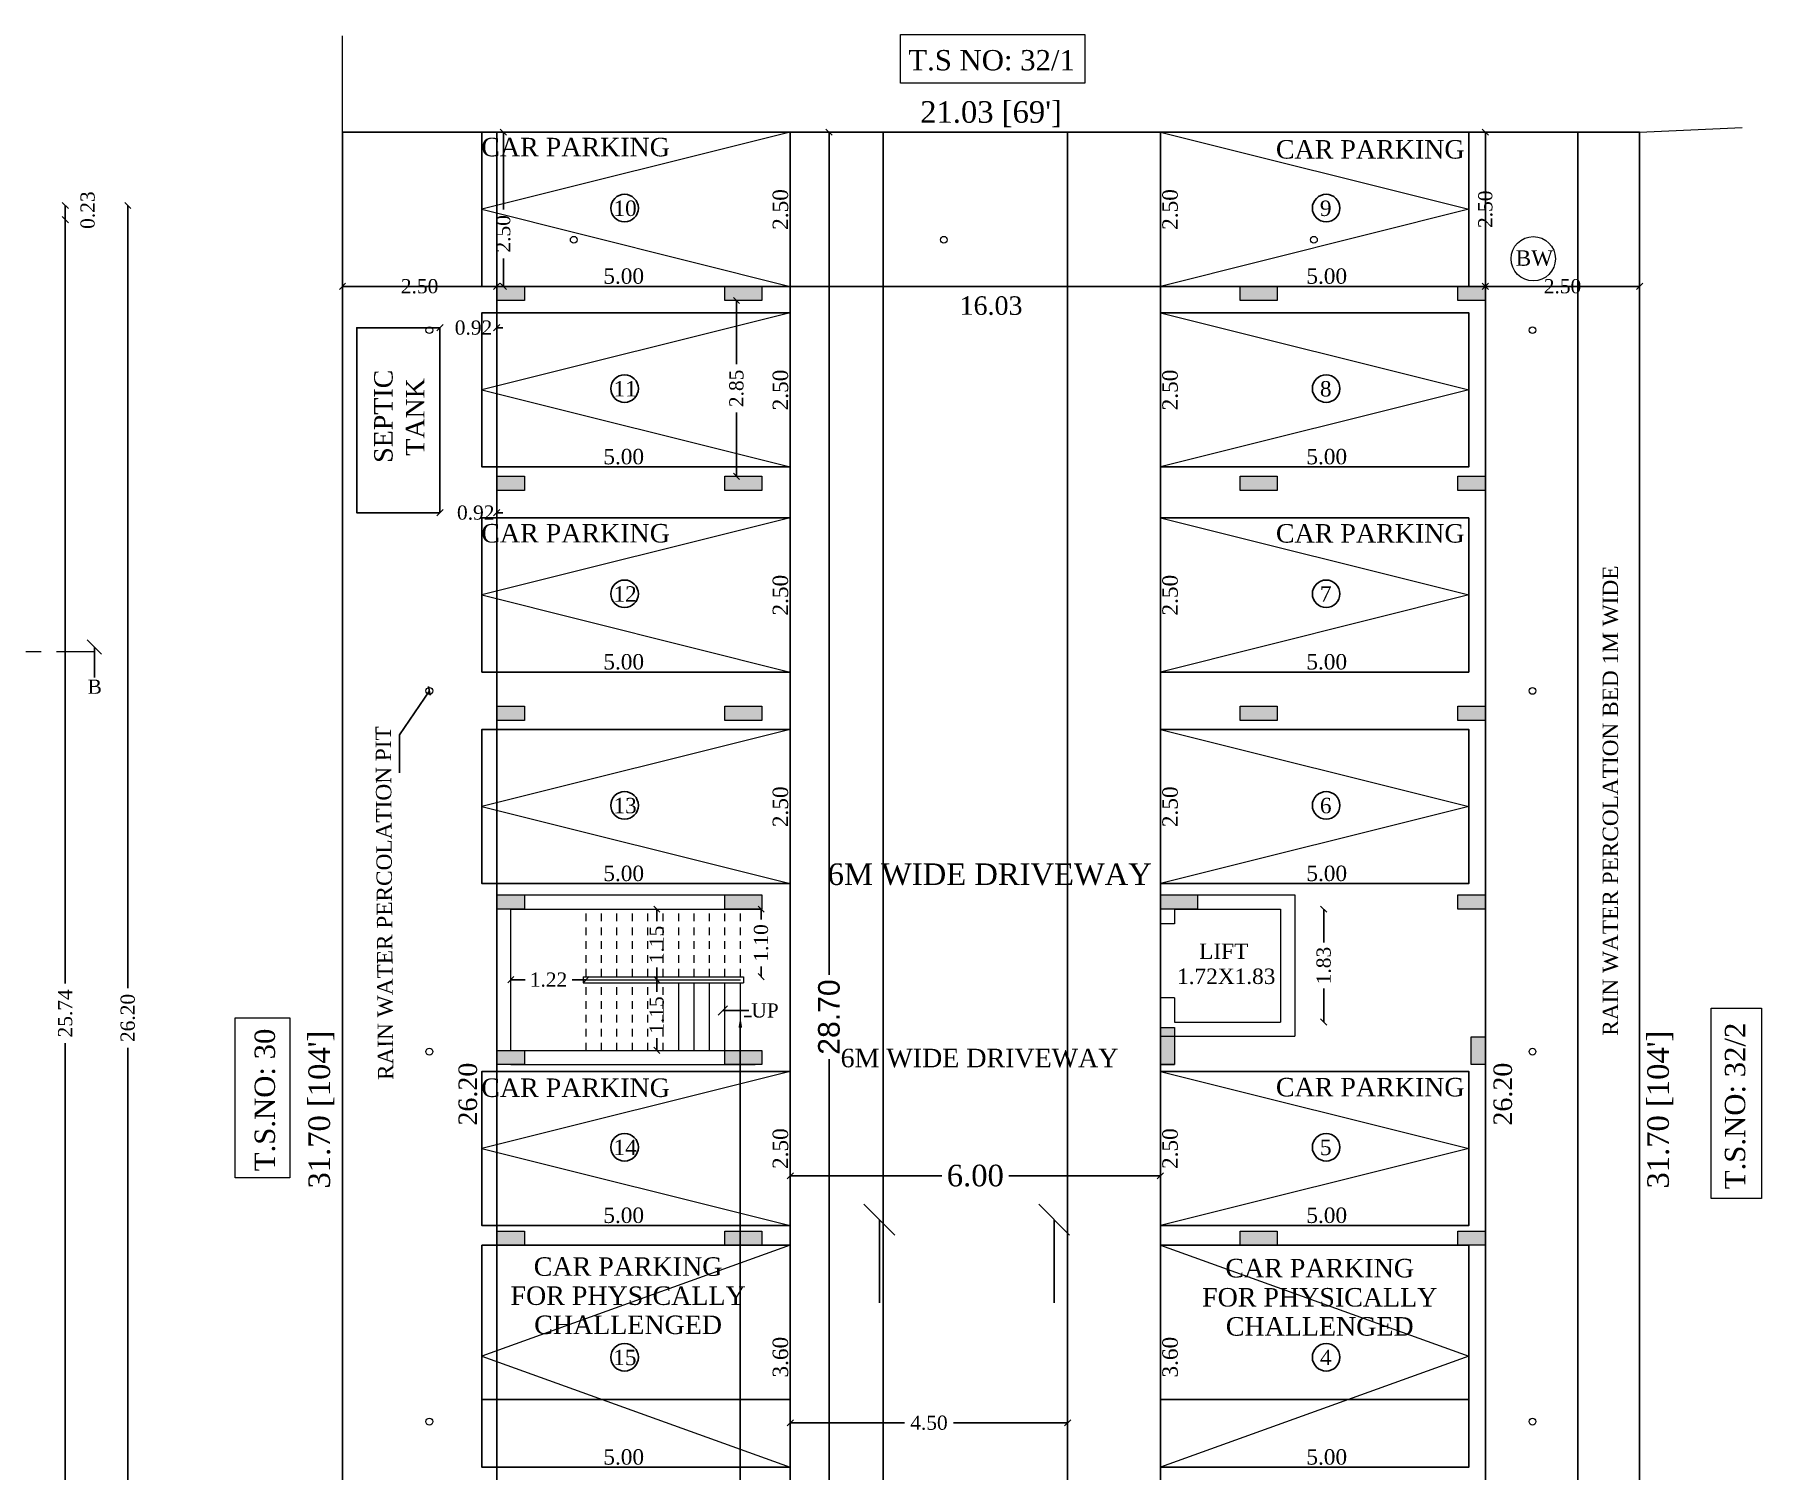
# Model space of a CAD drawing. Header units: metres. Extents: x 6 to 169, y 61 to 125.
# Drawn here: x 67.52 to 95.52, y 80.02 to 103.31 of the extents above; entities that cross this region are included whole.
import ezdxf
from ezdxf.enums import TextEntityAlignment as Align

# ---------------------------------------------------------------- set-up
doc = ezdxf.new("R2010")
doc.units = ezdxf.units.M
doc.header["$MEASUREMENT"] = 0
doc.header["$PDMODE"] = 3
doc.linetypes.add('CENTER', pattern=[2, 1.25, -0.25, 0.25, -0.25])
doc.linetypes.add('HIDDEN', pattern=[0.375, 0.25, -0.125])
doc.layers.get('0').update_dxf_attribs({"lineweight": 5})
doc.layers.get('DEFPOINTS').update_dxf_attribs({"lineweight": 5})
for name, color, linetype in [('BLK_1_COVERED_AREA', 140, 'Continuous'), ('BLK_1_LVL_0_BLDG_FOOT_PRINT', 1, 'Continuous'), ('BLK_1_LVL_0_REAR_SETBACK', 11, 'Continuous'), ('BLK_1_LVL_0_SIDE_SETBACK1', 171, 'Continuous'), ('BLK_1_LVL_0_SIDE_SETBACK2', 102, 'Continuous'), ('DRIVE_WAY', 255, 'Continuous'), ('PER_AISLE_WIDTH', 5, 'Continuous'), ('PLOT_BOUNDARY', 70, 'Continuous'), ('RWH', 130, 'Continuous'), ('SEPTIC_TANK', 146, 'Continuous')]:
    doc.layers.add(name, color=color, linetype=linetype)
for name, color, linetype, plot in [('BLK_1_MAX_HEIGHT_CAL_SET_BACK', 6, 'Continuous', False), ('DA_PARKING', 1, 'Continuous', False), ('PARKING_SLOT', 30, 'Continuous', False)]:
    doc.layers.add(name, color=color, linetype=linetype, plot=plot)
doc.layers.add('DIST_EXIT', color=7, linetype='Continuous', lineweight=0)
doc.styles.add('Isa-', font='times.ttf')
doc.styles.get("Standard").update_dxf_attribs({"font": 'arial.ttf'})
doc.styles.add('STYLE2', font='times.ttf')
doc.dimstyles.new('Copy of ISO-25', dxfattribs={"dimscale": 0, "dimtxt": 0.23, "dimasz": 0.1, "dimexe": 1.25, "dimexo": 0.625, "dimgap": 0.11, "dimtad": 0, "dimzin": 1, "dimdsep": 46, "dimtxsty": 'STYLE2', "dimblk": 'OBLIQUE', "dimcen": 0, "dimse1": 1, "dimse2": 1, "dimclrd": 1, "dimclrt": 3, "dimadec": 0, "dimazin": 2, "dimtfac": 1, "dimtix": 1, "dimtofl": 0, "dimtmove": 0, "dimatfit": 3, "dimldrblk": 'OBLIQUE', "dimfxl": 0, "dimtolj": 1, "dimarcsym": 0})
doc.dimstyles.new('ISO-25', dxfattribs={"dimscale": 0, "dimtxt": 0.23, "dimasz": 0.15, "dimexe": 1.25, "dimexo": 0.625, "dimgap": 0.11, "dimtad": 0, "dimtih": 1, "dimtoh": 1, "dimzin": 1, "dimdsep": 46, "dimtxsty": 'STYLE2', "dimblk": 'OBLIQUE', "dimcen": 0, "dimse1": 1, "dimse2": 1, "dimclrd": 1, "dimclrt": 3, "dimadec": 0, "dimazin": 2, "dimtfac": 1, "dimtix": 1, "dimtofl": 0, "dimtmove": 0, "dimatfit": 3, "dimldrblk": 'OBLIQUE', "dimfxl": 0, "dimtolj": 1, "dimarcsym": 0})
doc.dimstyles.get("Standard").update_dxf_attribs({"dimtxt": 0.18, "dimasz": 0.18, "dimexe": 0.18, "dimexo": 0.0625, "dimgap": 0.09, "dimtad": 0, "dimtih": 1, "dimtoh": 1, "dimdec": 4, "dimzin": 0, "dimdsep": 46, "dimtxsty": 'Standard', "dimcen": 0.09, "dimadec": 0, "dimazin": 0, "dimtfac": 1, "dimtdec": 4, "dimtofl": 0, "dimtmove": 0, "dimatfit": 3, "dimfxl": 0, "dimtolj": 1, "dimtzin": 0, "dimarcsym": 0})
doc.dimstyles.new('STANDARD$0', dxfattribs={"dimtxt": 0.3, "dimasz": 0.3, "dimexe": 3, "dimexo": 1, "dimgap": 1.5, "dimtad": 1, "dimdec": 1, "dimzin": 1, "dimdsep": 46, "dimtxsty": 'Standard', "dimblk": 'OBLIQUE', "dimcen": 0.09375, "dimdle": 1, "dimclrd": 8, "dimclre": 8, "dimclrt": 7, "dimadec": 1, "dimazin": 0, "dimtfac": 1, "dimtdec": 1, "dimtix": 1, "dimtmove": 2, "dimatfit": 3, "dimldrblk": 'ARCHTICK', "dimfxl": 0, "dimfrac": 2, "dimtolj": 1, "dimtzin": 0, "dimarcsym": 0})

# ---------------------------------------------------------------- blocks, each defined once
blk = doc.blocks.new('_Oblique')
at = {"color": 0, "linetype": 'ByBlock', "lineweight": -2}
blk.add_line((-0.5, -0.5), (0.5, 0.5), dxfattribs=at)
blk = doc.blocks.new('*D690')
at = {"color": 1, "lineweight": -2}
for p, q in [((75.243, 87.982), (75.473, 87.982)), ((76.463, 87.982), (76.234, 87.982))]:
    blk.add_line(p, q, dxfattribs=at)
at = {"layer": 'DEFPOINTS', "color": 0}
for p in [(75.243, 87.982), (75.243, 87.982), (76.463, 87.982)]:
    blk.add_point(p, dxfattribs=at)
at = {"color": 1, "lineweight": -2, "xscale": 0.1, "yscale": 0.1, "zscale": 0.1, "rotation": 180}
blk.add_blockref('_Oblique', (75.243, 87.982), dxfattribs=at)
at = {"color": 1, "lineweight": -2, "xscale": 0.1, "yscale": 0.1, "zscale": 0.1}
blk.add_blockref('_Oblique', (76.463, 87.982), dxfattribs=at)
at = {"color": 3, "insert": (75.853, 87.982), "char_height": 0.23, "attachment_point": 5, "style": 'STYLE2'}
blk.add_mtext('\\A1;1.22', dxfattribs=at)
blk = doc.blocks.new('*D691')
at = {"color": 1, "lineweight": -2}
for p, q in [((77.608, 89.127), (77.608, 88.93)), ((77.608, 87.982), (77.608, 88.178))]:
    blk.add_line(p, q, dxfattribs=at)
at = {"layer": 'DEFPOINTS', "color": 0}
for p in [(77.608, 89.127), (77.631, 89.127), (77.631, 87.982)]:
    blk.add_point(p, dxfattribs=at)
at = {"color": 1, "lineweight": -2, "xscale": 0.1, "yscale": 0.1, "zscale": 0.1}
for p, rotation in [((77.608, 89.127), 90), ((77.608, 87.982), 270)]:
    blk.add_blockref('_Oblique', p, dxfattribs=dict(at, rotation=rotation))
at = {"color": 3, "insert": (77.608, 88.554), "char_height": 0.23, "attachment_point": 5, "rotation": 90, "style": 'STYLE2'}
blk.add_mtext('\\A1;1.15', dxfattribs=at)
blk = doc.blocks.new('*D692')
at = {"color": 1, "lineweight": -2}
for p, q in [((77.608, 87.982), (77.608, 87.785)), ((77.608, 86.837), (77.608, 87.033))]:
    blk.add_line(p, q, dxfattribs=at)
at = {"layer": 'DEFPOINTS', "color": 0}
for p in [(77.608, 87.982), (77.009, 86.837), (77.608, 86.837)]:
    blk.add_point(p, dxfattribs=at)
at = {"color": 1, "lineweight": -2, "xscale": 0.1, "yscale": 0.1, "zscale": 0.1}
for p, rotation in [((77.608, 87.982), 90), ((77.608, 86.837), 270)]:
    blk.add_blockref('_Oblique', p, dxfattribs=dict(at, rotation=rotation))
at = {"color": 3, "insert": (77.608, 87.409), "char_height": 0.23, "attachment_point": 5, "rotation": 90, "style": 'STYLE2'}
blk.add_mtext('\\A1;1.15', dxfattribs=at)
blk = doc.blocks.new('*D694')
at = {"color": 1, "lineweight": -2}
for p, q in [((91.043, 99.227), (91.896, 99.227)), ((93.543, 99.227), (92.691, 99.227))]:
    blk.add_line(p, q, dxfattribs=at)
at = {"layer": 'DEFPOINTS', "color": 0}
for p in [(91.043, 99.227), (93.543, 99.259), (93.543, 99.227)]:
    blk.add_point(p, dxfattribs=at)
at = {"color": 1, "lineweight": -2, "xscale": 0.1, "yscale": 0.1, "zscale": 0.1, "rotation": 180}
blk.add_blockref('_Oblique', (91.043, 99.227), dxfattribs=at)
at = {"color": 1, "lineweight": -2, "xscale": 0.1, "yscale": 0.1, "zscale": 0.1}
blk.add_blockref('_Oblique', (93.543, 99.227), dxfattribs=at)
at = {"color": 3, "insert": (92.293, 99.227), "char_height": 0.23, "attachment_point": 5, "style": 'STYLE2'}
blk.add_mtext('\\A1;2.50', dxfattribs=at)
blk = doc.blocks.new('*D695')
at = {"color": 1, "lineweight": -2}
for p, q in [((91.043, 101.727), (91.043, 100.874)), ((91.043, 99.227), (91.043, 100.079))]:
    blk.add_line(p, q, dxfattribs=at)
at = {"layer": 'DEFPOINTS', "color": 0}
for p in [(91.043, 101.727), (91.043, 101.727), (91.043, 99.227)]:
    blk.add_point(p, dxfattribs=at)
at = {"color": 1, "lineweight": -2, "xscale": 0.1, "yscale": 0.1, "zscale": 0.1}
for p, rotation in [((91.043, 101.727), 90), ((91.043, 99.227), 270)]:
    blk.add_blockref('_Oblique', p, dxfattribs=dict(at, rotation=rotation))
at = {"color": 3, "insert": (91.043, 100.477), "char_height": 0.23, "attachment_point": 5, "rotation": 90, "style": 'STYLE2'}
blk.add_mtext('\\A1;2.50', dxfattribs=at)
blk = doc.blocks.new('*D696')
at = {"color": 1, "lineweight": -2}
for p, q in [((75.121, 101.727), (75.121, 100.475)), ((75.121, 99.227), (75.121, 99.681))]:
    blk.add_line(p, q, dxfattribs=at)
at = {"layer": 'DEFPOINTS', "color": 0}
for p in [(75.013, 101.727), (75.121, 101.727), (75.013, 99.227)]:
    blk.add_point(p, dxfattribs=at)
at = {"color": 1, "lineweight": -2, "xscale": 0.1, "yscale": 0.1, "zscale": 0.1}
for p, rotation in [((75.121, 101.727), 90), ((75.121, 99.227), 270)]:
    blk.add_blockref('_Oblique', p, dxfattribs=dict(at, rotation=rotation))
at = {"color": 3, "insert": (75.121, 100.078), "char_height": 0.23, "attachment_point": 5, "rotation": 90, "style": 'STYLE2'}
blk.add_mtext('\\A1;2.50', dxfattribs=at)
blk = doc.blocks.new('*D697')
at = {"color": 1, "lineweight": -2}
for p, q in [((72.513, 99.227), (73.366, 99.227)), ((75.013, 99.227), (74.161, 99.227))]:
    blk.add_line(p, q, dxfattribs=at)
at = {"layer": 'DEFPOINTS', "color": 0}
for p in [(72.513, 99.25), (72.513, 99.227), (75.013, 99.227)]:
    blk.add_point(p, dxfattribs=at)
at = {"color": 1, "lineweight": -2, "xscale": 0.1, "yscale": 0.1, "zscale": 0.1, "rotation": 180}
blk.add_blockref('_Oblique', (72.513, 99.227), dxfattribs=at)
at = {"color": 1, "lineweight": -2, "xscale": 0.1, "yscale": 0.1, "zscale": 0.1}
blk.add_blockref('_Oblique', (75.013, 99.227), dxfattribs=at)
at = {"color": 3, "insert": (73.763, 99.227), "char_height": 0.23, "attachment_point": 5, "style": 'STYLE2'}
blk.add_mtext('\\A1;2.50', dxfattribs=at)
blk = doc.blocks.new('*D702')
at = {"color": 1, "lineweight": -2}
for p, q in [((79.3, 89.127), (79.3, 88.96)), ((79.3, 88.032), (79.3, 88.198))]:
    blk.add_line(p, q, dxfattribs=at)
at = {"layer": 'DEFPOINTS', "color": 0}
for p in [(78.963, 89.127), (79.3, 89.127), (78.963, 88.032)]:
    blk.add_point(p, dxfattribs=at)
at = {"color": 1, "lineweight": -2, "xscale": 0.1, "yscale": 0.1, "zscale": 0.1}
for p, rotation in [((79.3, 89.127), 90), ((79.3, 88.032), 270)]:
    blk.add_blockref('_Oblique', p, dxfattribs=dict(at, rotation=rotation))
at = {"color": 3, "insert": (79.3, 88.579), "char_height": 0.23, "attachment_point": 5, "rotation": 90, "style": 'STYLE2'}
blk.add_mtext('\\A1;1.10', dxfattribs=at)
blk = doc.blocks.new('*D703')
at = {"layer": 'DEFPOINTS', "color": 0}
for p in [(72.171, 101.727), (72.513, 101.727), (72.513, 70.027)]:
    blk.add_point(p, dxfattribs=at)
at = {"insert": (72.171, 85.877), "char_height": 0.35, "attachment_point": 5, "rotation": 90, "style": 'STYLE2'}
blk.add_mtext("\\A1;31.70 [104']", dxfattribs=at)
blk = doc.blocks.new('*D704')
at = {"color": 1, "lineweight": -2}
for p, q in [((88.422, 89.127), (88.422, 88.585)), ((88.422, 87.297), (88.422, 87.838))]:
    blk.add_line(p, q, dxfattribs=at)
at = {"layer": 'DEFPOINTS', "color": 0}
for p in [(87.723, 89.127), (88.422, 89.127), (87.723, 87.297)]:
    blk.add_point(p, dxfattribs=at)
at = {"color": 1, "lineweight": -2, "xscale": 0.1, "yscale": 0.1, "zscale": 0.1}
for p, rotation in [((88.422, 89.127), 90), ((88.422, 87.297), 270)]:
    blk.add_blockref('_Oblique', p, dxfattribs=dict(at, rotation=rotation))
at = {"color": 3, "insert": (88.422, 88.212), "char_height": 0.23, "attachment_point": 5, "rotation": 90, "style": 'STYLE2'}
blk.add_mtext('\\A1;1.83', dxfattribs=at)
blk = doc.blocks.new('*D639')
at = {"color": 1, "lineweight": -2}
blk.add_line((68.018, 100.307), (68.018, 100.537), dxfattribs=at)
at = {"layer": 'DEFPOINTS', "color": 0}
for p in [(67.245, 100.537), (68.018, 100.537), (67.015, 100.307)]:
    blk.add_point(p, dxfattribs=at)
at = {"color": 1, "lineweight": -2, "xscale": 0.1, "yscale": 0.1, "zscale": 0.1}
for p, rotation in [((68.018, 100.537), 90), ((68.018, 100.307), 270)]:
    blk.add_blockref('_Oblique', p, dxfattribs=dict(at, rotation=rotation))
at = {"color": 3, "insert": (68.382, 100.463), "char_height": 0.23, "attachment_point": 5, "rotation": 90, "style": 'STYLE2'}
blk.add_mtext('\\A1;0.23', dxfattribs=at)
blk = doc.blocks.new('*D640')
at = {"color": 1, "lineweight": -2}
for p, q in [((69.032, 100.537), (69.032, 87.844)), ((69.032, 74.337), (69.032, 86.88))]:
    blk.add_line(p, q, dxfattribs=at)
at = {"layer": 'DEFPOINTS', "color": 0}
for p in [(67.245, 100.537), (67.245, 74.337), (69.032, 74.337)]:
    blk.add_point(p, dxfattribs=at)
at = {"color": 1, "lineweight": -2, "xscale": 0.1, "yscale": 0.1, "zscale": 0.1}
for p, rotation in [((69.032, 100.537), 90), ((69.032, 74.337), 270)]:
    blk.add_blockref('_Oblique', p, dxfattribs=dict(at, rotation=rotation))
at = {"color": 3, "insert": (69.032, 87.362), "char_height": 0.23, "attachment_point": 5, "rotation": 90, "style": 'STYLE2'}
blk.add_mtext('\\A1;26.20', dxfattribs=at)
blk = doc.blocks.new('*D626')
at = {"color": 1, "lineweight": -2}
for p, q in [((68.018, 100.307), (68.018, 87.919)), ((68.018, 74.567), (68.018, 86.954))]:
    blk.add_line(p, q, dxfattribs=at)
at = {"layer": 'DEFPOINTS', "color": 0}
for p in [(67.015, 100.307), (66.678, 74.567), (68.018, 74.567)]:
    blk.add_point(p, dxfattribs=at)
at = {"color": 1, "lineweight": -2, "xscale": 0.1, "yscale": 0.1, "zscale": 0.1}
for p, rotation in [((68.018, 100.307), 90), ((68.018, 74.567), 270)]:
    blk.add_blockref('_Oblique', p, dxfattribs=dict(at, rotation=rotation))
at = {"color": 3, "insert": (68.018, 87.437), "char_height": 0.23, "attachment_point": 5, "rotation": 90, "style": 'STYLE2'}
blk.add_mtext('\\A1;25.74', dxfattribs=at)
blk = doc.blocks.new('*D653')
at = {"color": 1, "lineweight": -2}
for p, q in [((78.901, 98.997), (78.901, 97.964)), ((78.901, 96.147), (78.901, 97.179))]:
    blk.add_line(p, q, dxfattribs=at)
at = {"layer": 'DEFPOINTS', "color": 0}
for p in [(79.313, 98.997), (78.901, 96.147), (79.313, 96.147)]:
    blk.add_point(p, dxfattribs=at)
at = {"color": 1, "lineweight": -2, "xscale": 0.1, "yscale": 0.1, "zscale": 0.1}
for p, rotation in [((78.901, 98.997), 90), ((78.901, 96.147), 270)]:
    blk.add_blockref('_Oblique', p, dxfattribs=dict(at, rotation=rotation))
at = {"color": 3, "insert": (78.901, 97.572), "char_height": 0.23, "attachment_point": 5, "rotation": 90, "style": 'STYLE2'}
blk.add_mtext('\\A1;2.85', dxfattribs=at)
blk = doc.blocks.new('*D774')
at = {"layer": 'DEFPOINTS', "color": 0}
for p in [(93.543, 102.019), (72.513, 101.727), (93.543, 101.727)]:
    blk.add_point(p, dxfattribs=at)
at = {"insert": (83.028, 102.019), "char_height": 0.35, "attachment_point": 5, "style": 'STYLE2'}
blk.add_mtext("\\A1;21.03 [69']", dxfattribs=at)
blk = doc.blocks.new('*D662')
at = {"layer": 'DEFPOINTS', "color": 0}
for p in [(79.773, 89.783), (85.773, 89.783), (79.773, 84.803)]:
    blk.add_point(p, dxfattribs=at)
at = {"layer": 'DRIVE_WAY', "lineweight": -2}
for p, q in [((79.773, 84.803), (82.232, 84.803)), ((85.773, 84.803), (83.315, 84.803))]:
    blk.add_line(p, q, dxfattribs=at)
at = {"layer": 'DRIVE_WAY', "lineweight": -2, "xscale": 0.1, "yscale": 0.1, "zscale": 0.1, "rotation": 180}
blk.add_blockref('_Oblique', (79.773, 84.803), dxfattribs=at)
at = {"layer": 'DRIVE_WAY', "lineweight": -2, "xscale": 0.1, "yscale": 0.1, "zscale": 0.1}
blk.add_blockref('_Oblique', (85.773, 84.803), dxfattribs=at)
at = {"layer": 'DRIVE_WAY', "insert": (82.773, 84.803), "char_height": 0.35, "attachment_point": 5, "style": 'STYLE2'}
blk.add_mtext('\\A1;6.00', dxfattribs=at)
blk = doc.blocks.new('*D663')
at = {"layer": 'DEFPOINTS', "color": 0}
for p in [(93.543, 101.727), (93.878, 101.727), (93.543, 70.027)]:
    blk.add_point(p, dxfattribs=at)
at = {"insert": (93.878, 85.877), "char_height": 0.35, "attachment_point": 5, "rotation": 90, "style": 'STYLE2'}
blk.add_mtext("\\A1;31.70 [104']", dxfattribs=at)
blk = doc.blocks.new('*D664')
at = {"layer": 'DEFPOINTS', "color": 0}
for p in [(75.013, 99.227), (91.043, 99.227), (75.013, 98.912)]:
    blk.add_point(p, dxfattribs=at)
at = {"insert": (83.028, 98.912), "char_height": 0.3, "attachment_point": 5, "style": 'STYLE2'}
blk.add_mtext('\\A1;16.03', dxfattribs=at)
blk = doc.blocks.new('*D665')
at = {"layer": 'DEFPOINTS', "color": 0}
for p in [(75.013, 99.227), (74.547, 73.027), (75.013, 73.027)]:
    blk.add_point(p, dxfattribs=at)
at = {"insert": (74.547, 86.127), "char_height": 0.3, "attachment_point": 5, "rotation": 90, "style": 'STYLE2'}
blk.add_mtext('\\A1;26.20', dxfattribs=at)
blk = doc.blocks.new('*D666')
at = {"layer": 'DEFPOINTS', "color": 0}
for p in [(91.043, 99.227), (91.043, 73.027), (91.327, 73.027)]:
    blk.add_point(p, dxfattribs=at)
at = {"insert": (91.327, 86.127), "char_height": 0.3, "attachment_point": 5, "rotation": 90, "style": 'STYLE2'}
blk.add_mtext('\\A1;26.20', dxfattribs=at)
blk = doc.blocks.new('*D795')
at = {"layer": 'DEFPOINTS', "color": 0}
for p in [(74.093, 95.556), (75.013, 95.556), (75.013, 95.556)]:
    blk.add_point(p, dxfattribs=at)
at = {"layer": 'SEPTIC_TANK', "color": 2, "lineweight": -2}
for p, q in [((74.093, 95.556), (73.993, 95.556)), ((75.013, 95.556), (75.113, 95.556))]:
    blk.add_line(p, q, dxfattribs=at)
at = {"layer": 'SEPTIC_TANK', "color": 2, "lineweight": -2, "xscale": 0.1, "yscale": 0.1, "zscale": 0.1}
blk.add_blockref('_Oblique', (74.093, 95.556), dxfattribs=at)
at = {"layer": 'SEPTIC_TANK', "color": 2, "lineweight": -2, "xscale": 0.1, "yscale": 0.1, "zscale": 0.1, "rotation": 180}
blk.add_blockref('_Oblique', (75.013, 95.556), dxfattribs=at)
at = {"layer": 'SEPTIC_TANK', "color": 2, "insert": (74.673, 95.556), "char_height": 0.23, "attachment_point": 5, "style": 'STYLE2'}
blk.add_mtext('\\A1;0.92', dxfattribs=at)
blk = doc.blocks.new('*D796')
at = {"layer": 'DEFPOINTS', "color": 0}
for p in [(74.093, 98.556), (75.013, 98.556), (75.013, 98.556)]:
    blk.add_point(p, dxfattribs=at)
at = {"layer": 'SEPTIC_TANK', "color": 1, "lineweight": -2}
for p, q in [((74.093, 98.556), (73.993, 98.556)), ((75.013, 98.556), (75.113, 98.556))]:
    blk.add_line(p, q, dxfattribs=at)
at = {"layer": 'SEPTIC_TANK', "color": 1, "lineweight": -2, "xscale": 0.1, "yscale": 0.1, "zscale": 0.1}
blk.add_blockref('_Oblique', (74.093, 98.556), dxfattribs=at)
at = {"layer": 'SEPTIC_TANK', "color": 1, "lineweight": -2, "xscale": 0.1, "yscale": 0.1, "zscale": 0.1, "rotation": 180}
blk.add_blockref('_Oblique', (75.013, 98.556), dxfattribs=at)
at = {"layer": 'SEPTIC_TANK', "color": 1, "insert": (74.637, 98.556), "char_height": 0.23, "attachment_point": 5, "style": 'STYLE2'}
blk.add_mtext('\\A1;0.92', dxfattribs=at)
blk = doc.blocks.new('*D669')
at = {"layer": 'BLK_1_MAX_HEIGHT_CAL_SET_BACK', "color": 0, "lineweight": -2}
for p, q in [((80.401, 101.727), (80.401, 88.059)), ((80.401, 73.027), (80.401, 86.694))]:
    blk.add_line(p, q, dxfattribs=at)
at = {"layer": 'DEFPOINTS', "color": 0}
for p in [(80.401, 101.727), (80.401, 101.727), (80.401, 73.027)]:
    blk.add_point(p, dxfattribs=at)
at = {"layer": 'BLK_1_MAX_HEIGHT_CAL_SET_BACK', "color": 0, "lineweight": -2, "xscale": 0.1, "yscale": 0.1, "zscale": 0.1}
for p, rotation in [((80.401, 101.727), 90), ((80.401, 73.027), 270)]:
    blk.add_blockref('_Oblique', p, dxfattribs=dict(at, rotation=rotation))
at = {"layer": 'BLK_1_MAX_HEIGHT_CAL_SET_BACK', "color": 0, "insert": (80.401, 87.377), "char_height": 0.35, "attachment_point": 5, "rotation": 90}
blk.add_mtext('\\A1;28.70', dxfattribs=at)
blk = doc.blocks.new('*D689')
at = {"layer": 'DEFPOINTS', "color": 0}
for p in [(79.773, 80.796), (79.773, 80.077), (84.269, 80.077)]:
    blk.add_point(p, dxfattribs=at)
at = {"layer": 'PER_AISLE_WIDTH', "lineweight": -2}
for p, q in [((79.773, 80.796), (81.623, 80.796)), ((84.269, 80.796), (82.42, 80.796))]:
    blk.add_line(p, q, dxfattribs=at)
at = {"layer": 'PER_AISLE_WIDTH', "lineweight": -2, "xscale": 0.1, "yscale": 0.1, "zscale": 0.1, "rotation": 180}
blk.add_blockref('_Oblique', (79.773, 80.796), dxfattribs=at)
at = {"layer": 'PER_AISLE_WIDTH', "lineweight": -2, "xscale": 0.1, "yscale": 0.1, "zscale": 0.1}
blk.add_blockref('_Oblique', (84.269, 80.796), dxfattribs=at)
at = {"layer": 'PER_AISLE_WIDTH', "insert": (82.021, 80.796), "char_height": 0.23, "attachment_point": 5, "style": 'STYLE2'}
blk.add_mtext('\\A1;4.50', dxfattribs=at)
blk = doc.blocks.new('*D808')
at = {"layer": 'DEFPOINTS', "color": 0}
for p in [(78.963, 87.384), (78.963, 70.027), (78.963, 70.027)]:
    blk.add_point(p, dxfattribs=at)
at = {"layer": 'DIST_EXIT', "color": 0, "lineweight": -2}
for p, q in [((79.026, 87.384), (79.143, 87.384)), ((78.963, 87.204), (78.963, 79.287)), ((78.963, 70.207), (78.963, 78.123)), ((79.026, 70.027), (79.143, 70.027))]:
    blk.add_line(p, q, dxfattribs=at)
at = {"layer": 'DIST_EXIT', "color": 0}
for points in [[(78.933, 87.204), (78.993, 87.204), (78.963, 87.384)], [(78.933, 70.207), (78.993, 70.207), (78.963, 70.027)]]:
    blk.add_solid(points, dxfattribs=at)
at = {"layer": 'DIST_EXIT', "color": 0, "insert": (78.963, 78.705), "char_height": 0.3, "attachment_point": 5, "rotation": 90}
blk.add_mtext('\\A1;17.36', dxfattribs=at)

msp = doc.modelspace()

# ---------------------------------------------------------------- linework, layer by layer
for p, q in [((72.51346, 101.72657), (72.51346, 103.29041)), ((93.54346, 101.72657), (95.20453, 101.80157)), ((75.01346, 99.22657), (91.04346, 99.22657)), ((75.01346, 73.02657), (75.01346, 99.22657)), ((91.04346, 99.22657), (91.04346, 73.02657)), ((87.06846, 96.03657), (87.06846, 96.14657)), ((75.24346, 89.35657), (79.20346, 89.35657)), ((85.77346, 89.35657), (87.95346, 89.35657)), ((85.77346, 89.35657), (85.77346, 88.88657)), ((87.95346, 89.35657), (87.95346, 87.06657)), ((75.24346, 89.12657), (79.31346, 89.12657)), ((75.24346, 86.83657), (75.24346, 89.12657)), ((86.00346, 89.12657), (87.72346, 89.12657)), ((86.00346, 89.12657), (86.00346, 88.88657)), ((87.72346, 89.12657), (87.72346, 87.29657)), ((86.00346, 88.88657), (85.77346, 88.88657)), ((76.41346, 88.03157), (79.01346, 88.03157)), ((76.41346, 88.03157), (76.41346, 87.93157)), ((76.41346, 87.93157), (79.01346, 87.93157)), ((76.46346, 87.98157), (78.96346, 87.98157)), ((77.96346, 86.83657), (77.96346, 87.93157)), ((78.21346, 86.83657), (78.21346, 87.93157)), ((78.46346, 86.83657), (78.46346, 87.93157)), ((78.71346, 86.83657), (78.71346, 87.93157)), ((78.96346, 86.83657), (78.96346, 87.93157)), ((79.01346, 88.03157), (79.01346, 87.93157)), ((85.77346, 87.68657), (85.77346, 87.06657)), ((86.00346, 87.68657), (85.77346, 87.68657)), ((86.00346, 87.68657), (86.00346, 87.29657)), ((86.00346, 87.29657), (87.72346, 87.29657)), ((75.24346, 86.83657), (79.31346, 86.83657)), ((85.77346, 87.06657), (87.95346, 87.06657)), ((75.24346, 86.60657), (79.20346, 86.60657)), ((85.77346, 86.60657), (86.00346, 86.60657))]:
    msp.add_line(p, q)
at = {"linetype": 'CENTER'}
msp.add_line((49.87714, 93.30248), (68.48975, 93.30248), dxfattribs=at)
at = {"linetype": 'HIDDEN', "ltscale": 0.5}
for p, q in [((76.46346, 88.03157), (76.46346, 89.12657)), ((76.71346, 88.03157), (76.71346, 89.12657)), ((76.96346, 88.03157), (76.96346, 89.12657)), ((77.21346, 88.03157), (77.21346, 89.12657)), ((77.46346, 88.03157), (77.46346, 89.12657)), ((77.71346, 88.03157), (77.71346, 89.12657)), ((77.96346, 88.03157), (77.96346, 89.12657)), ((78.21346, 88.03157), (78.21346, 89.12657)), ((78.46346, 88.03157), (78.46346, 89.12657)), ((78.71346, 88.03157), (78.71346, 89.12657)), ((78.96346, 88.03157), (78.96346, 89.12657)), ((76.46346, 86.83657), (76.46346, 87.93157)), ((76.71346, 86.83657), (76.71346, 87.93157)), ((76.96346, 86.83657), (76.96346, 87.93157)), ((77.21346, 86.83657), (77.21346, 87.93157)), ((77.46346, 86.83657), (77.46346, 87.93157)), ((77.71346, 86.83657), (77.71346, 87.93157))]:
    msp.add_line(p, q, dxfattribs=at)
for points in [[(81.56005, 103.31063), (84.54658, 103.31063), (84.54658, 102.52024), (81.56005, 102.52024)], [(72.51346, 101.72657), (93.54346, 101.72657), (93.54346, 70.02657), (72.51346, 70.02657)], [(92.54346, 101.72657), (93.54346, 101.72657), (93.54346, 79.02657), (92.54346, 79.02657)], [(75.46346, 99.22657), (75.46346, 98.99657), (75.01346, 98.99657), (75.01346, 99.22657)], [(79.31346, 99.22657), (79.31346, 98.99657), (78.71346, 98.99657), (78.71346, 99.22657)], [(87.66846, 99.22657), (87.66846, 98.99657), (87.06846, 98.99657), (87.06846, 99.22657)], [(91.04346, 99.22657), (91.04346, 98.99657), (90.59346, 98.99657), (90.59346, 99.22657)], [(75.46346, 96.14657), (75.46346, 95.91657), (75.01346, 95.91657), (75.01346, 96.14657)], [(79.31346, 96.14657), (79.31346, 95.91657), (78.71346, 95.91657), (78.71346, 96.14657)], [(87.66846, 96.14657), (87.66846, 95.91657), (87.06846, 95.91657), (87.06846, 96.14657)], [(91.04346, 96.14657), (91.04346, 95.91657), (90.59346, 95.91657), (90.59346, 96.14657)], [(75.46346, 92.41657), (75.46346, 92.18657), (75.01346, 92.18657), (75.01346, 92.41657)], [(79.31346, 92.41657), (79.31346, 92.18657), (78.71346, 92.18657), (78.71346, 92.41657)], [(87.66846, 92.41657), (87.66846, 92.18657), (87.06846, 92.18657), (87.06846, 92.41657)], [(91.04346, 92.41657), (91.04346, 92.18657), (90.59346, 92.18657), (90.59346, 92.41657)], [(75.46346, 89.35657), (75.46346, 89.12657), (75.01346, 89.12657), (75.01346, 89.35657)], [(79.31346, 89.35657), (79.31346, 89.12657), (78.71346, 89.12657), (78.71346, 89.35657)], [(86.37346, 89.35657), (86.37346, 89.12657), (85.77346, 89.12657), (85.77346, 89.35657)], [(91.04346, 89.35657), (91.04346, 89.12657), (90.59346, 89.12657), (90.59346, 89.35657)], [(70.77477, 87.36549), (71.65866, 87.36549), (71.65866, 84.77205), (70.77477, 84.77205)], [(94.70424, 87.51838), (95.5187, 87.51838), (95.5187, 84.43596), (94.70424, 84.43596)], [(86.00346, 86.60657), (85.77346, 86.60657), (85.77346, 87.20657), (86.00346, 87.20657)], [(75.46346, 86.83657), (75.46346, 86.60657), (75.01346, 86.60657), (75.01346, 86.83657)], [(79.31346, 86.83657), (79.31346, 86.60657), (78.71346, 86.60657), (78.71346, 86.83657)], [(91.04346, 86.60657), (90.81346, 86.60657), (90.81346, 87.05657), (91.04346, 87.05657)], [(75.46346, 83.90657), (75.46346, 83.67657), (75.01346, 83.67657), (75.01346, 83.90657)], [(79.31346, 83.90657), (79.31346, 83.67657), (78.71346, 83.67657), (78.71346, 83.90657)], [(87.66846, 83.90657), (87.66846, 83.67657), (87.06846, 83.67657), (87.06846, 83.90657)], [(91.04346, 83.90657), (91.04346, 83.67657), (90.59346, 83.67657), (90.59346, 83.90657)]]:
    msp.add_lwpolyline(points, close=True)
at = {"lineweight": -3}
for points in [[(79.77346, 101.72657), (74.77346, 101.72657), (74.77346, 99.22657), (79.77346, 99.22657)], [(85.77346, 101.72657), (90.77346, 101.72657), (90.77346, 99.22657), (85.77346, 99.22657)], [(79.77346, 98.7992), (74.77346, 98.7992), (74.77346, 96.2992), (79.77346, 96.2992)], [(85.77346, 98.7992), (90.77346, 98.7992), (90.77346, 96.2992), (85.77346, 96.2992)], [(79.77346, 95.47171), (74.77346, 95.47171), (74.77346, 92.97171), (79.77346, 92.97171)], [(85.77346, 95.47171), (90.77346, 95.47171), (90.77346, 92.97171), (85.77346, 92.97171)], [(79.77346, 92.04047), (74.77346, 92.04047), (74.77346, 89.54047), (79.77346, 89.54047)], [(85.77346, 92.04047), (90.77346, 92.04047), (90.77346, 89.54047), (85.77346, 89.54047)], [(79.77346, 86.49609), (74.77346, 86.49609), (74.77346, 83.99609), (79.77346, 83.99609)], [(85.77346, 86.49609), (90.77346, 86.49609), (90.77346, 83.99609), (85.77346, 83.99609)], [(79.77346, 83.67657), (74.77346, 83.67657), (74.77346, 80.07657), (79.77346, 80.07657)], [(85.77346, 83.67657), (90.77346, 83.67657), (90.77346, 80.07657), (85.77346, 80.07657)]]:
    msp.add_lwpolyline(points, close=True, dxfattribs=at)
for points in [[(79.77346, 101.72657), (74.77346, 100.47657), (79.77346, 99.22657)], [(85.77346, 101.72657), (90.77346, 100.47657), (85.77346, 99.22657)], [(90.99346, 73.02657), (75.01346, 73.02657), (75.01346, 99.22657), (91.04346, 99.22657), (91.04346, 73.02657)], [(79.77346, 98.7992), (74.77346, 97.5492), (79.77346, 96.2992)], [(85.77346, 98.7992), (90.77346, 97.5492), (85.77346, 96.2992)], [(79.77346, 95.47171), (74.77346, 94.22171), (79.77346, 92.97171)], [(85.77346, 95.47171), (90.77346, 94.22171), (85.77346, 92.97171)], [(79.77346, 92.04047), (74.77346, 90.79047), (79.77346, 89.54047)], [(85.77346, 92.04047), (90.77346, 90.79047), (85.77346, 89.54047)], [(79.77346, 86.49609), (74.77346, 85.24609), (79.77346, 83.99609)], [(85.77346, 86.49609), (90.77346, 85.24609), (85.77346, 83.99609)], [(79.77346, 83.67657), (74.77346, 81.87657), (79.77346, 80.07657)], [(85.77346, 83.67657), (90.77346, 81.87657), (85.77346, 80.07657)]]:
    msp.add_lwpolyline(points)
for centre in [(77.08637, 100.49592), (88.46054, 100.49592), (77.08637, 97.56855), (88.46054, 97.56855), (77.08637, 94.24106), (88.46054, 94.24106), (77.08637, 90.80982), (88.46054, 90.80982), (77.08637, 85.26544), (88.46054, 85.26544), (77.08637, 81.8595), (88.46054, 81.8595)]:
    msp.add_circle(centre, 0.22356, dxfattribs=at)
for centre, radius in [((76.26251, 99.98234), 0.05477), ((82.26251, 99.98234), 0.05477), ((88.26251, 99.98234), 0.05477), ((91.81946, 99.67539), 0.35887), ((73.92129, 98.51568), 0.05477), ((91.80598, 98.51568), 0.05477), ((73.92129, 92.66568), 0.05477), ((91.80598, 92.66568), 0.05477), ((73.92129, 86.81568), 0.05477), ((91.80598, 86.81568), 0.05477), ((73.92129, 80.81568), 0.05477), ((91.80598, 80.81568), 0.05477)]:
    msp.add_circle(centre, radius)
for points in [[(75.46346, 99.22657), (75.46346, 98.99657), (75.01346, 99.22657), (75.01346, 98.99657)], [(79.31346, 99.22657), (79.31346, 98.99657), (78.71346, 99.22657), (78.71346, 98.99657)], [(87.66846, 99.22657), (87.66846, 98.99657), (87.06846, 99.22657), (87.06846, 98.99657)], [(91.04346, 99.22657), (91.04346, 98.99657), (90.59346, 99.22657), (90.59346, 98.99657)], [(75.46346, 96.14657), (75.46346, 95.91657), (75.01346, 96.14657), (75.01346, 95.91657)], [(79.31346, 96.14657), (79.31346, 95.91657), (78.71346, 96.14657), (78.71346, 95.91657)], [(87.66846, 96.14657), (87.66846, 95.91657), (87.06846, 96.14657), (87.06846, 95.91657)], [(91.04346, 96.14657), (91.04346, 95.91657), (90.59346, 96.14657), (90.59346, 95.91657)], [(75.46346, 92.41657), (75.46346, 92.18657), (75.01346, 92.41657), (75.01346, 92.18657)], [(79.31346, 92.41657), (79.31346, 92.18657), (78.71346, 92.41657), (78.71346, 92.18657)], [(87.66846, 92.41657), (87.66846, 92.18657), (87.06846, 92.41657), (87.06846, 92.18657)], [(91.04346, 92.41657), (91.04346, 92.18657), (90.59346, 92.41657), (90.59346, 92.18657)], [(75.46346, 89.35657), (75.46346, 89.12657), (75.01346, 89.35657), (75.01346, 89.12657)], [(79.31346, 89.35657), (79.31346, 89.12657), (78.71346, 89.35657), (78.71346, 89.12657)], [(86.37346, 89.35657), (86.37346, 89.12657), (85.77346, 89.35657), (85.77346, 89.12657)], [(91.04346, 89.35657), (91.04346, 89.12657), (90.59346, 89.35657), (90.59346, 89.12657)], [(86.00346, 86.60657), (85.77346, 86.60657), (86.00346, 87.20657), (85.77346, 87.20657)], [(75.46346, 86.83657), (75.46346, 86.60657), (75.01346, 86.83657), (75.01346, 86.60657)], [(79.31346, 86.83657), (79.31346, 86.60657), (78.71346, 86.83657), (78.71346, 86.60657)], [(91.04346, 86.60657), (90.81346, 86.60657), (91.04346, 87.05657), (90.81346, 87.05657)], [(75.46346, 83.90657), (75.46346, 83.67657), (75.01346, 83.90657), (75.01346, 83.67657)], [(79.31346, 83.90657), (79.31346, 83.67657), (78.71346, 83.90657), (78.71346, 83.67657)], [(87.66846, 83.90657), (87.66846, 83.67657), (87.06846, 83.90657), (87.06846, 83.67657)], [(91.04346, 83.90657), (91.04346, 83.67657), (90.59346, 83.90657), (90.59346, 83.67657)]]:
    msp.add_solid(points)
at = {"layer": 'BLK_1_COVERED_AREA'}
msp.add_lwpolyline([(91.04346, 99.22657), (75.01346, 99.22657), (75.01346, 73.02657), (91.04346, 73.02657)], close=True, dxfattribs=at)
at = {"layer": 'BLK_1_LVL_0_BLDG_FOOT_PRINT'}
msp.add_lwpolyline([(91.04346, 99.22657), (75.01346, 99.22657), (75.01346, 73.02657), (91.04346, 73.02657)], close=True, dxfattribs=at)
at = {"layer": 'BLK_1_LVL_0_REAR_SETBACK'}
msp.add_lwpolyline([(75.01346, 99.22657), (91.04346, 99.22657), (91.04346, 101.72657), (75.01346, 101.72657)], close=True, dxfattribs=at)
at = {"layer": 'BLK_1_LVL_0_SIDE_SETBACK1'}
msp.add_lwpolyline([(75.01346, 99.22657), (72.51346, 99.22657), (72.51346, 73.02657), (75.01346, 73.02657)], close=True, dxfattribs=at)
at = {"layer": 'BLK_1_LVL_0_SIDE_SETBACK2'}
msp.add_lwpolyline([(91.04346, 99.22657), (93.54346, 99.22657), (93.54346, 73.02657), (91.04346, 73.02657)], close=True, dxfattribs=at)
at = {"layer": 'DA_PARKING'}
for points in [[(79.77346, 83.67657), (74.77346, 83.67657), (74.77346, 80.07657), (79.77346, 80.07657)], [(85.77346, 83.67657), (90.77346, 83.67657), (90.77346, 80.07657), (85.77346, 80.07657)]]:
    msp.add_lwpolyline(points, close=True, dxfattribs=at)
at = {"layer": 'DRIVE_WAY'}
msp.add_lwpolyline([(79.77346, 101.72657), (85.77346, 101.72657), (85.77346, 70.02657), (79.77346, 70.02657)], close=True, dxfattribs=at)
at = {"layer": 'PARKING_SLOT'}
for points in [[(79.77346, 101.72657), (74.77346, 101.72657), (74.77346, 99.22657), (79.77346, 99.22657)], [(85.77346, 101.72657), (90.77346, 101.72657), (90.77346, 99.22657), (85.77346, 99.22657)], [(79.77346, 98.7992), (74.77346, 98.7992), (74.77346, 96.2992), (79.77346, 96.2992)], [(85.77346, 98.7992), (90.77346, 98.7992), (90.77346, 96.2992), (85.77346, 96.2992)], [(79.77346, 95.47171), (74.77346, 95.47171), (74.77346, 92.97171), (79.77346, 92.97171)], [(85.77346, 95.47171), (90.77346, 95.47171), (90.77346, 92.97171), (85.77346, 92.97171)], [(79.77346, 92.04047), (74.77346, 92.04047), (74.77346, 89.54047), (79.77346, 89.54047)], [(85.77346, 92.04047), (90.77346, 92.04047), (90.77346, 89.54047), (85.77346, 89.54047)], [(79.77346, 86.49609), (74.77346, 86.49609), (74.77346, 83.99609), (79.77346, 83.99609)], [(85.77346, 86.49609), (90.77346, 86.49609), (90.77346, 83.99609), (85.77346, 83.99609)], [(79.77346, 83.67657), (74.77346, 83.67657), (74.77346, 81.17657), (79.77346, 81.17657)], [(85.77346, 83.67657), (90.77346, 83.67657), (90.77346, 81.17657), (85.77346, 81.17657)]]:
    msp.add_lwpolyline(points, close=True, dxfattribs=at)
at = {"layer": 'PER_AISLE_WIDTH'}
for points in [[(84.26886, 101.72657), (79.77346, 101.72657), (79.77346, 70.41562), (84.26886, 70.41562)], [(81.27806, 101.72657), (85.77346, 101.72657), (85.77346, 70.52657), (81.27806, 70.52657)]]:
    msp.add_lwpolyline(points, close=True, dxfattribs=at)
at = {"layer": 'PLOT_BOUNDARY', "ltscale": 10}
msp.add_lwpolyline([(72.51346, 101.72657), (93.54346, 101.72657), (93.54346, 70.02657), (72.51346, 70.02657)], close=True, dxfattribs=at)
at = {"layer": 'RWH', "ltscale": 10}
msp.add_lwpolyline([(92.54346, 101.72657), (93.54346, 101.72657), (93.54346, 79.02657), (92.54346, 79.02657)], close=True, dxfattribs=at)
at = {"layer": 'SEPTIC_TANK'}
msp.add_lwpolyline([(74.09346, 98.55571), (74.09346, 95.55571), (72.74346, 95.55571), (72.74346, 98.55571)], close=True, dxfattribs=at)

# ---------------------------------------------------------------- texts
at = {"style": 'Isa-'}
msp.add_text('T.S NO: 32/1', height=0.33, dxfattribs=at).set_placement((83.03644, 102.89431), align=Align.MIDDLE_CENTER)
at = {"lineweight": -3, "style": 'Isa-'}
for s, height, p in [('CAR PARKING', 0.3, (76.29208, 101.48549)), ('CAR PARKING', 0.3, (89.17581, 101.44884)), ('10', 0.25, (77.09449, 100.49308)), ('9', 0.25, (88.45422, 100.49308)), ('BW', 0.25, (91.83753, 99.68523)), ('5.00', 0.25, (77.07198, 99.39335)), ('5.00', 0.25, (88.47043, 99.39335)), ('11', 0.25, (77.09449, 97.56571)), ('8', 0.25, (88.45422, 97.56571)), ('5.00', 0.25, (77.07198, 96.46598)), ('5.00', 0.25, (88.47043, 96.46598)), ('CAR PARKING', 0.3, (76.29208, 95.22299)), ('CAR PARKING', 0.3, (89.17581, 95.22114)), ('12', 0.25, (77.09449, 94.23822)), ('7', 0.25, (88.45422, 94.23822)), ('5.00', 0.25, (77.07198, 93.13848)), ('5.00', 0.25, (88.47043, 93.13848)), ('B', 0.23, (68.49609, 92.73458)), ('13', 0.25, (77.09449, 90.80698)), ('6', 0.25, (88.45422, 90.80698)), ('5.00', 0.25, (77.07198, 89.70725)), ('5.00', 0.25, (88.47043, 89.70725)), ('LIFT', 0.25, (86.80081, 88.44456)), ('1.72X1.83', 0.25, (86.84072, 88.03836)), ('UP', 0.23, (79.36308, 87.48446)), ('6M WIDE DRIVEWAY', 0.3, (82.84129, 86.71288)), ('CAR PARKING', 0.3, (76.29208, 86.231)), ('CAR PARKING', 0.3, (89.17581, 86.2403)), ('14', 0.25, (77.09449, 85.2626)), ('5', 0.25, (88.45422, 85.2626)), ('5.00', 0.25, (77.07198, 84.16286)), ('5.00', 0.25, (88.47043, 84.16286)), ('CAR PARKING', 0.3, (77.14342, 83.33103)), ('CAR PARKING', 0.3, (88.35655, 83.30514)), ('FOR PHYSICALLY', 0.3, (77.14342, 82.8585)), ('FOR PHYSICALLY', 0.3, (88.35655, 82.83261)), ('CHALLENGED', 0.3, (77.14342, 82.38597)), ('CHALLENGED', 0.3, (88.35655, 82.36008)), ('15', 0.25, (77.09107, 81.85666)), ('4', 0.25, (88.45422, 81.85666)), ('5.00', 0.25, (77.07198, 80.24335)), ('5.00', 0.25, (88.47043, 80.24335))]:
    msp.add_text(s, height=height, dxfattribs=at).set_placement(p, align=Align.MIDDLE_CENTER)
for s, height, rotation, p in [('2.50', 0.25, 90, (79.61183, 100.47328)), ('2.50', 0.25, 90, (85.92949, 100.47328)), ('SEPTIC', 0.3, 90, (73.17559, 97.12009)), ('TANK', 0.3, 90, (73.69187, 97.10903)), ('2.50', 0.25, 90, (79.61183, 97.54591)), ('2.50', 0.25, 90, (85.92949, 97.54591)), ('RAIN WATER PERCOLATION BED 1M WIDE', 0.25, 90, (93.06865, 90.88696)), ('2.50', 0.25, 90, (79.61183, 94.21841)), ('2.50', 0.25, 90, (85.92949, 94.21841)), ('RAIN WATER PERCOLATION PIT', 0.25, 90.4, (73.19232, 89.22495)), ('2.50', 0.25, 90, (79.61183, 90.78718)), ('2.50', 0.25, 90, (85.92949, 90.78718)), ('2.50', 0.25, 90, (79.61183, 85.24279)), ('2.50', 0.25, 90, (85.92949, 85.24279)), ('3.60', 0.25, 90, (79.61183, 81.86096)), ('3.60', 0.25, 90, (85.92949, 81.86096))]:
    msp.add_text(s, height=height, rotation=rotation, dxfattribs=at).set_placement(p, align=Align.MIDDLE_CENTER)
at = {"style": 'Isa-'}
for s, p in [('T.S.NO: 30', (71.25292, 86.03304)), ('T.S.NO: 32/2', (95.09016, 85.93599))]:
    msp.add_text(s, height=0.33, rotation=90, dxfattribs=at).set_placement(p, align=Align.MIDDLE_CENTER)
at = {"insert": (83.00643, 89.86862), "char_height": 0.35, "width": 7.3044155, "attachment_point": 2, "style": 'Isa-'}
msp.add_mtext('6M WIDE DRIVEWAY', dxfattribs=at)

# ---------------------------------------------------------------- dimensions: what is measured, and where the dimension line sits
for base, p1, p2, override, picture, middle in [((93.54346, 102.01925), (72.51346, 101.72657), (93.54346, 101.72657), {"dimscale": 1, "dimtxt": 0.35, "dimsd1": 1, "dimsd2": 1, "dimclrt": 256}, '*D774', (83.02846, 102.01925)), ((72.51346, 99.22657), (75.01346, 99.22657), (72.51346, 99.25001), {"dimscale": 1}, '*D697', (73.76346, 99.22657)), ((75.01346, 98.91191), (91.04346, 99.22657), (75.01346, 99.22657), {"dimscale": 1, "dimtxt": 0.3, "dimsd1": 1, "dimsd2": 1, "dimclrt": 256}, '*D664', (83.02846, 98.91191)), ((93.54346, 99.22657), (91.04346, 99.22657), (93.54346, 99.25918), {"dimscale": 1}, '*D694', (92.29346, 99.22657)), ((75.24346, 87.98157), (76.46346, 87.98157), (75.24346, 87.98157), {"dimscale": 1}, '*D690', (75.85346, 87.98157))]:
    dim = msp.add_linear_dim(base=base, p1=p1, p2=p2, dimstyle='Copy of ISO-25', override=override)
    dim.commit()
    dim.dimension.update_dxf_attribs({"geometry": picture, "text_midpoint": middle})
for base, p1, p2, override, picture, middle in [((72.17126, 101.72657), (72.51346, 70.02657), (72.51346, 101.72657), {"dimscale": 1, "dimtxt": 0.35, "dimsd1": 1, "dimsd2": 1, "dimclrt": 256}, '*D703', (72.17126, 85.87657)), ((75.1206, 101.72657), (75.01346, 99.22657), (75.01346, 101.72657), {"dimscale": 1}, '*D696', (75.1206, 100.07803)), ((68.01835, 100.53689), (67.0146, 100.30689), (67.2446, 100.53689), {"dimscale": 1, "dimtmove": 2}, '*D639', (68.38227, 100.46312)), ((69.03239, 74.33689), (67.2446, 100.53689), (67.2446, 74.33689), {"dimscale": 1}, '*D640', (69.03239, 87.36189))]:
    dim = msp.add_linear_dim(base=base, p1=p1, p2=p2, angle=90, dimstyle='Copy of ISO-25', override=override)
    dim.commit()
    dim.dimension.update_dxf_attribs({"geometry": picture, "text_midpoint": middle, "dimtype": 160})
for base, p1, p2, override, picture, middle in [((91.04346, 101.72657), (91.04346, 99.22657), (91.04346, 101.72657), {"dimscale": 1}, '*D695', (91.04346, 100.47657)), ((93.87803, 101.72657), (93.54346, 70.02657), (93.54346, 101.72657), {"dimscale": 1, "dimtxt": 0.35, "dimsd1": 1, "dimsd2": 1, "dimclrt": 256}, '*D663', (93.87803, 85.87657)), ((68.01835, 74.56689), (67.0146, 100.30689), (66.67795, 74.56689), {"dimscale": 1, "dimtmove": 1}, '*D626', (68.01835, 87.43689)), ((77.6077276558, 89.1265713286), (77.631012475, 87.9815713286), (77.631012475, 89.1265713286), {"dimscale": 1}, '*D691', (77.6077276558, 88.5540713286)), ((77.6077276558, 86.8365713286), (77.6077276558, 87.9815713286), (77.0090684391, 86.8365713286), {"dimscale": 1}, '*D692', (77.6077276558, 87.4090713286))]:
    dim = msp.add_linear_dim(base=base, p1=p1, p2=p2, angle=90, dimstyle='Copy of ISO-25', override=override)
    dim.commit()
    dim.dimension.update_dxf_attribs({"geometry": picture, "text_midpoint": middle})
for p1, p2, distance, picture, middle in [((75.01346, 99.22657), (75.01346, 73.02657), -0.46644, '*D665', (74.54702, 86.12657)), ((91.04346, 99.22657), (91.04346, 73.02657), 0.28391, '*D666', (91.32737, 86.12657))]:
    dim = msp.add_aligned_dim(p1=p1, p2=p2, distance=distance, dimstyle='Copy of ISO-25', override={"dimscale": 1, "dimtxt": 0.3, "dimsd1": 1, "dimsd2": 1, "dimclrt": 256})
    dim.commit()
    dim.dimension.update_dxf_attribs({"geometry": picture, "text_midpoint": middle})
at = {"color": 3}
for base, p1, p2, picture, middle in [((78.90055, 96.14657), (79.31346, 98.99657), (79.31346, 96.14657), '*D653', (78.90055, 97.57157)), ((79.2996329336, 89.1265713286), (78.9634575609, 88.0315713286), (78.9634575609, 89.1265713286), '*D702', (79.2996329336, 88.5790713286)), ((88.42239, 89.12657), (87.72346, 87.29657), (87.72346, 89.12657), '*D704', (88.42239, 88.21157))]:
    dim = msp.add_linear_dim(base=base, p1=p1, p2=p2, angle=90, dimstyle='Copy of ISO-25', override={"dimscale": 1}, dxfattribs=at)
    dim.commit()
    dim.dimension.update_dxf_attribs({"geometry": picture, "text_midpoint": middle})
at = {"layer": 'BLK_1_MAX_HEIGHT_CAL_SET_BACK'}
dim = msp.add_linear_dim(base=(80.40142, 101.72657), p1=(80.40142, 73.02657), p2=(80.40142, 101.72657), angle=90, dimstyle='STANDARD$0', override={"dimtxt": 0.35, "dimasz": 0.1, "dimexe": 0.18, "dimexo": 0.0625, "dimgap": 0.09, "dimtad": 0, "dimdec": 2, "dimzin": 0, "dimpost": '\\X', "dimcen": 0.09, "dimdle": 0, "dimse1": 1, "dimse2": 1, "dimclrd": 0, "dimclre": 0, "dimclrt": 0, "dimadec": 0, "dimtdec": 2, "dimtix": 0, "dimtofl": 0, "dimtmove": 0, "dimldrblk": 'Oblique', "dimfrac": 0, "dimarcsym": 0}, dxfattribs=at)
dim.commit()
dim.dimension.update_dxf_attribs({"geometry": '*D669', "text_midpoint": (80.40142, 87.37657)})
at = {"layer": 'DIST_EXIT'}
dim = msp.add_linear_dim(base=(78.96346, 70.02657), p1=(78.96346, 87.38407), p2=(78.96346, 70.02657), angle=90, dimstyle='Standard', override={"dimtxt": 0.3, "dimtih": 0, "dimdec": 2}, dxfattribs=at)
dim.commit()
dim.dimension.update_dxf_attribs({"geometry": '*D808', "text_midpoint": (78.96346, 78.70532)})
at = {"layer": 'DRIVE_WAY'}
dim = msp.add_linear_dim(base=(79.77346, 84.80285), p1=(85.77346, 89.78326), p2=(79.77346, 89.78326), dimstyle='Copy of ISO-25', override={"dimscale": 1, "dimtxt": 0.35, "dimclrd": 256, "dimclrt": 256}, dxfattribs=at)
dim.commit()
dim.dimension.update_dxf_attribs({"geometry": '*D662', "text_midpoint": (82.77346, 84.80285), "dimtype": 160})
at = {"layer": 'PER_AISLE_WIDTH'}
dim = msp.add_linear_dim(base=(79.77346, 80.79638), p1=(84.26886, 80.07657), p2=(79.77346, 80.07657), dimstyle='Copy of ISO-25', override={"dimscale": 1, "dimclrd": 256, "dimclrt": 256}, dxfattribs=at)
dim.commit()
dim.dimension.update_dxf_attribs({"geometry": '*D689', "text_midpoint": (82.02116, 80.79638)})
at = {"layer": 'SEPTIC_TANK', "color": 1}
dim = msp.add_linear_dim(base=(75.01346, 98.55571), p1=(74.09346, 98.55571), p2=(75.01346, 98.55571), angle=180, dimstyle='Copy of ISO-25', override={"dimscale": 1, "dimclrt": 1}, dxfattribs=at)
dim.commit()
dim.dimension.update_dxf_attribs({"geometry": '*D796', "text_midpoint": (74.63701, 98.55571), "dimtype": 160})
at = {"layer": 'SEPTIC_TANK', "color": 2}
dim = msp.add_linear_dim(base=(75.01346, 95.55571), p1=(74.09346, 95.55571), p2=(75.01346, 95.55571), angle=180, dimstyle='Copy of ISO-25', override={"dimscale": 1, "dimclrd": 2, "dimclrt": 2}, dxfattribs=at)
dim.commit()
dim.dimension.update_dxf_attribs({"geometry": '*D795', "text_midpoint": (74.67346, 95.55571), "dimtype": 160})

# ---------------------------------------------------------------- leaders
for points, dimstyle, override in [([(68.48975, 93.37748), (68.48975, 92.88533)], 'ISO-25', {"dimscale": 1, "dimasz": 0.23}), ([(73.92129, 92.66568), (73.43544, 91.95339), (73.43544, 91.33899)], 'Copy of ISO-25', {"dimscale": 1}), ([(78.68083, 87.48267), (79.10214, 87.48267)], 'Copy of ISO-25', {"dimscale": 1, "dimasz": 0.15}), ([(81.21796, 84.09087), (81.21796, 82.7398)], 'Copy of ISO-25', {"dimscale": 1, "dimasz": 0.5}), ([(84.0519, 84.09087), (84.0519, 82.7398)], 'Copy of ISO-25', {"dimscale": 1, "dimasz": 0.5})]:
    msp.add_leader(points, dimstyle=dimstyle, override=override)

doc.saveas('drawing.dxf')
